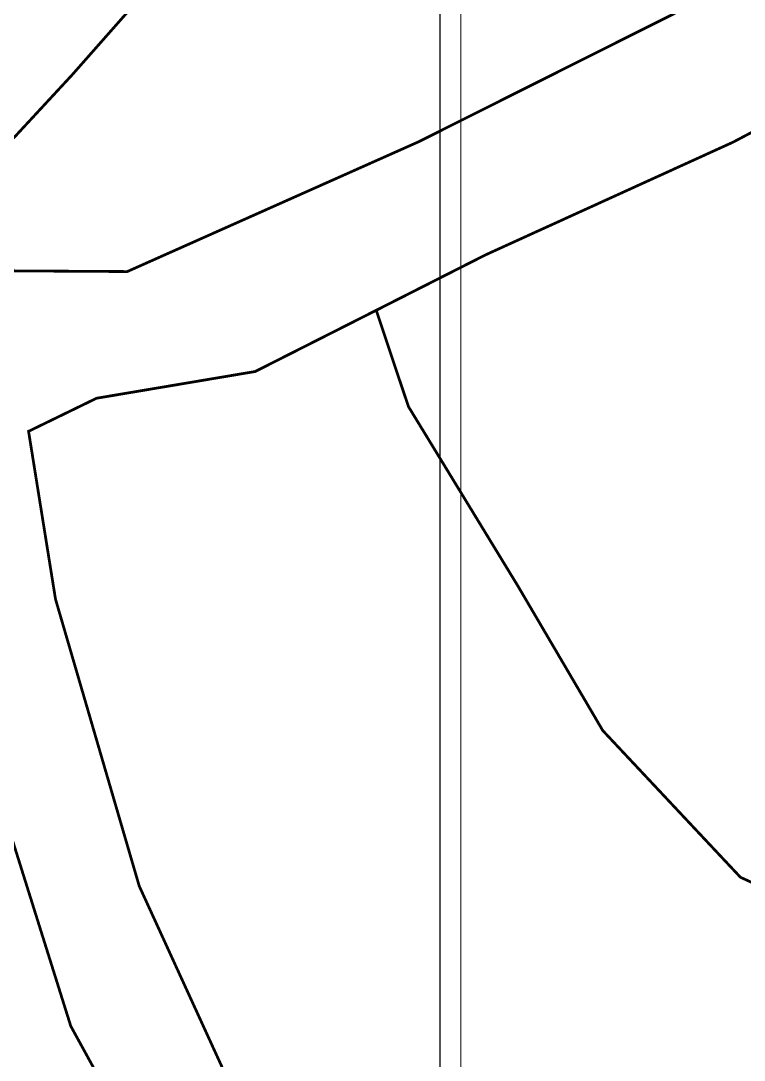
# Model space of a CAD drawing. Header units: metres. Extents: x 561401 to 594056, y 8460144 to 8508504.
# Drawn here: x 587468.1 to 587520.5, y 8504118 to 8504193.4 of the extents above; entities that cross this region are included whole.
import ezdxf

# ---------------------------------------------------------------- set-up
doc = ezdxf.new("R2010")
doc.units = ezdxf.units.M
for name, color, linetype in [('1.2. AFECTADOS BASE GRAFICA GORE', 76, 'Continuous'), ('1.2. BASE GRAFICA GORE', 76, 'Continuous'), ('1.2. BASE GRAFICA SUNARP', 150, 'Continuous'), ('GRILLA-VP1', 8, 'Continuous'), ('VISTA-1', 1, 'Continuous')]:
    doc.layers.add(name, color=color, linetype=linetype)

msp = doc.modelspace()

# ---------------------------------------------------------------- linework, layer by layer
at = {"layer": '1.2. AFECTADOS BASE GRAFICA GORE', "color": 64, "linetype": 'Continuous', "lineweight": -3, "const_width": 0.2}
msp.add_lwpolyline([(587480.972, 8504103.596), (587471.71, 8504120.509), (587467.197, 8504134.908), (587462.232, 8504148.454), (587455.644, 8504165.687), (587452.017, 8504174.467), (587448.773, 8504172.246), (587442.852, 8504168.171), (587427.375, 8504158.054), (587414.668, 8504148.646), (587402.382, 8504137.918), (587394.548, 8504130.55), (587389.51, 8504121.092), (587387.68, 8504111.264)], dxfattribs=at)
at = {"layer": '1.2. BASE GRAFICA GORE', "color": 64, "linetype": 'Continuous', "lineweight": -3, "const_width": 0.2}
for points in [[(587482.865, 8504202.042), (587471.791, 8504189.485), (587466.151, 8504183.396), (587464.725, 8504180.027), (587467.586, 8504175.288), (587475.807, 8504175.238), (587496.916, 8504184.646), (587519.715, 8504196.083)], [(587537.526, 8504194.014), (587519.732, 8504184.626), (587501.781, 8504176.448), (587493.857, 8504172.429), (587493.857, 8504172.429), (587496.19, 8504165.45), (587504.139, 8504152.413), (587510.282, 8504141.945), (587520.26, 8504131.307), (587536.372, 8504123.889)]]:
    msp.add_lwpolyline(points, dxfattribs=at)
at = {"layer": '1.2. BASE GRAFICA SUNARP', "color": 64, "linetype": 'Continuous', "lineweight": -3, "const_width": 0.2}
msp.add_lwpolyline([(587536.372, 8504123.889), (587520.26, 8504131.307), (587510.282, 8504141.945), (587504.139, 8504152.413), (587496.19, 8504165.45), (587493.857, 8504172.429), (587485.083, 8504167.989), (587473.581, 8504166.05), (587468.65, 8504163.65), (587470.604, 8504151.473), (587476.673, 8504130.668), (587484.762, 8504112.982), (587488.744, 8504106.013), (587488.744, 8504106.013), (587499.192, 8504103.644), (587507.446, 8504099.634), (587516.269, 8504096.755), (587528.513, 8504094.906)], dxfattribs=at)
at = {"layer": 'GRILLA-VP1', "color": 8, "lineweight": 13}
msp.add_lwpolyline([(587500, 8504000.344), (587500, 8504258.053)], dxfattribs=at)
at = {"layer": 'VISTA-1', "color": 0}
msp.add_lwpolyline([(587149.816, 8504068.292), (587498.503, 8504068.292), (587498.503, 8504390.428), (587149.816, 8504390.428)], close=True, dxfattribs=at)

doc.saveas('drawing.dxf')
